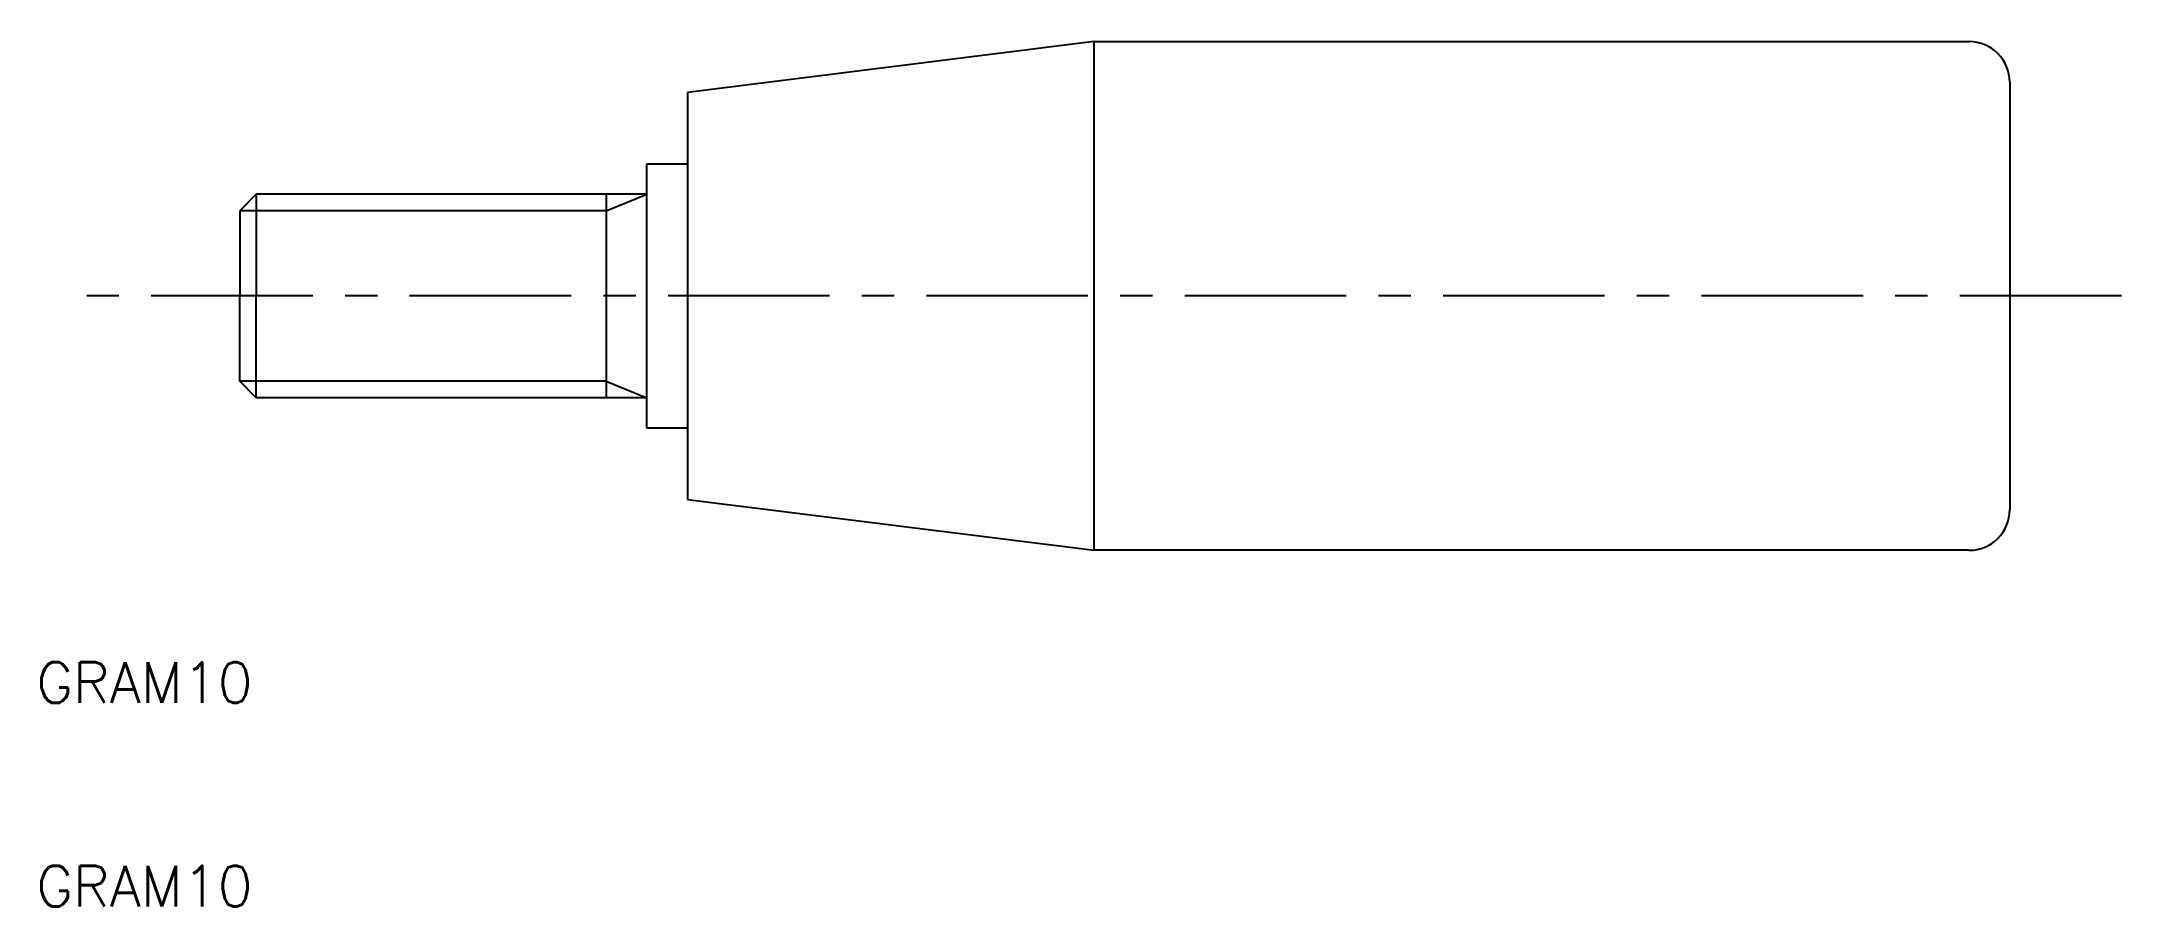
# Model space of a CAD drawing. Extents: x 10 to 112, y 10 to 52.
import ezdxf

# ---------------------------------------------------------------- set-up
doc = ezdxf.new("R2010")
doc.units = 0
doc.header["$LTSCALE"] = 0.25
doc.linetypes.add('CENTER', pattern=[50.8, 31.75, -6.35, 6.35, -6.35])
doc.layers.get('0').update_dxf_attribs({"linetype": 'CONTINUOUS'})
doc.layers.add('CENTER', color=1, linetype='CENTER')
doc.styles.get("Standard").update_dxf_attribs({"font": 'TXT.shx'})

msp = doc.modelspace()

# ---------------------------------------------------------------- linework, layer by layer
for p, q in [((62, 52.5), (42, 50)), ((62, 52.5), (105, 52.5)), ((62, 27.5), (62, 52.5)), ((107, 50.5), (107, 29.5)), ((42, 50), (42, 30)), ((40, 33.5), (40, 46.5)), ((40, 46.5), (42, 46.5)), ((20.812, 45), (20, 44.188)), ((40, 45), (20.812, 45)), ((20.812, 45), (20.812, 40)), ((38, 45), (38, 35)), ((20, 44.188), (20, 40)), ((20, 35.812), (20, 40)), ((20.812, 35), (20.812, 40)), ((20.812, 35), (20, 35.812)), ((40, 35), (20.812, 35)), ((42, 33.5), (40, 33.5)), ((42, 30), (62, 27.5)), ((105, 27.5), (62, 27.5))]:
    msp.add_line(p, q)
at = {"color": 3}
for p, q in [((38, 44.188), (40, 45)), ((38, 44.188), (20, 44.188)), ((38, 35.812), (20, 35.812)), ((38, 35.812), (40, 35))]:
    msp.add_line(p, q, dxfattribs=at)
for centre, start, end in [((105, 50.5), 0, 90), ((105, 29.5), 270, 0)]:
    msp.add_arc(centre, 2, start, end)
at = {"layer": 'CENTER', "color": 1, "linetype": 'CENTER'}
msp.add_line((112.486, 40), (12, 40), dxfattribs=at)

# ---------------------------------------------------------------- texts
for p in [(10, 20), (10, 10)]:
    msp.add_text('GRAM10', height=2).set_placement(p)

doc.saveas('drawing.dxf')
